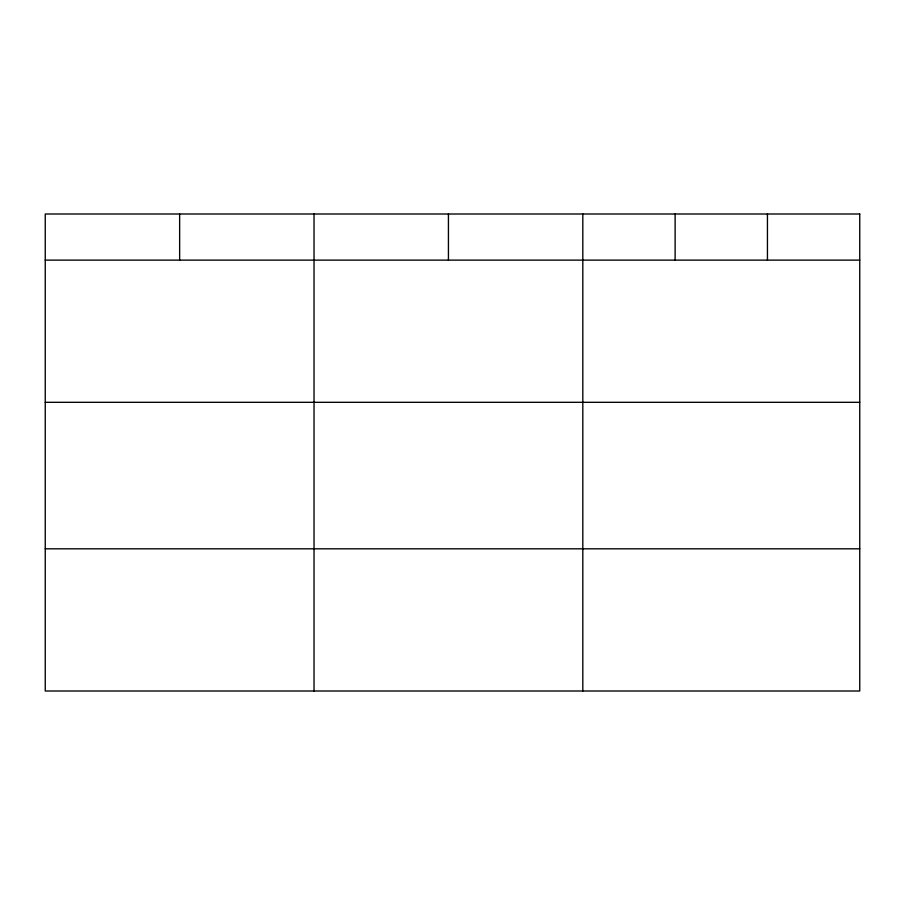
<?xml version="1.0" encoding="UTF-8"?>
<svg xmlns="http://www.w3.org/2000/svg" width="905" height="905" viewBox="0 0 905 905"><rect width="100%" height="100%" fill="white"/><g stroke="black" fill="none" stroke-linecap="round" stroke-linejoin="round"><path stroke-width="1.36" d="M45.25 260.12L859.75 260.12M45.25 402.306L859.75 402.306M45.25 548.815L859.75 548.815M767.44 213.999L767.44 260.12M675.13 213.999L675.13 260.12M582.82 213.999L582.82 691.001M448.428 213.999L448.428 260.12M314.035 213.999L314.035 691.001M179.643 213.999L179.643 260.12M859.75 213.999L45.25 213.999L45.25 691.001L859.75 691.001L859.75 213.999"/></g></svg>
